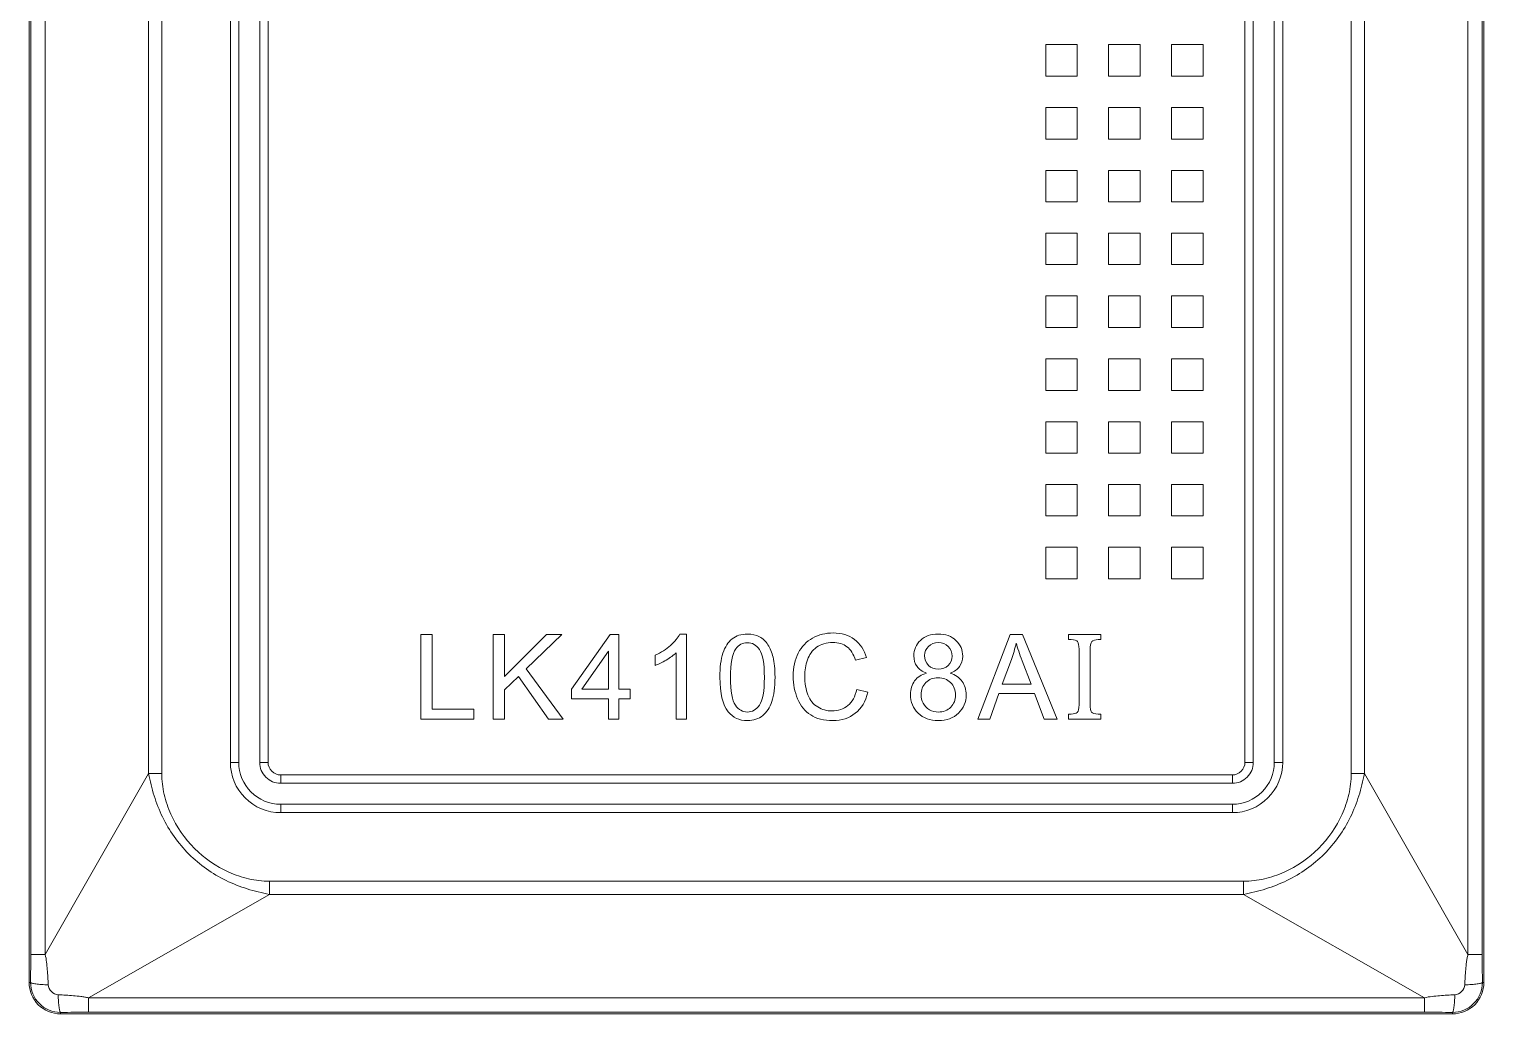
# Model space of a CAD drawing. Header units: millimetres. Extents: x 33157 to 59611, y -29750 to 1750.
# Drawn here: x 53798.62 to 53833.32, y -3680.08 to -3656.59 of the extents above; entities that cross this region are included whole.
import ezdxf

# ---------------------------------------------------------------- set-up
doc = ezdxf.new("R2010")
doc.units = ezdxf.units.MM
doc.layers.add('layer 1', color=7, linetype='Continuous', lineweight=18)

msp = doc.modelspace()

# ---------------------------------------------------------------- linework, layer by layer
at = {"layer": 'layer 1', "lineweight": 9}
for p, q in [((53798.62, -3580.831), (53798.62, -3679.331)), ((53833.32, -3580.831), (53833.32, -3679.331)), ((53798.657, -3581.495), (53798.657, -3678.667)), ((53798.999, -3581.495), (53798.999, -3678.667)), ((53832.94, -3581.495), (53832.94, -3678.667)), ((53833.282, -3581.495), (53833.282, -3678.667)), ((53801.466, -3585.811), (53801.466, -3674.35)), ((53801.782, -3585.811), (53801.782, -3674.35)), ((53830.157, -3585.811), (53830.157, -3674.35)), ((53830.474, -3585.811), (53830.474, -3674.35)), ((53803.42, -3586.081), (53803.42, -3674.081)), ((53803.62, -3586.081), (53803.62, -3674.081)), ((53804.12, -3586.081), (53804.12, -3674.081)), ((53804.32, -3586.081), (53804.32, -3674.081)), ((53827.62, -3586.081), (53827.62, -3674.081)), ((53827.82, -3586.081), (53827.82, -3674.081)), ((53828.32, -3586.081), (53828.32, -3674.081)), ((53828.52, -3586.081), (53828.52, -3674.081)), ((53801.466, -3674.35), (53801.466, -3674.35)), ((53801.782, -3674.35), (53801.782, -3674.35)), ((53803.62, -3674.081), (53803.62, -3674.081)), ((53804.32, -3674.081), (53804.32, -3674.081)), ((53804.62, -3674.381), (53804.62, -3674.381)), ((53804.62, -3674.381), (53804.62, -3674.581)), ((53827.32, -3674.381), (53827.32, -3674.381)), ((53827.32, -3674.381), (53827.32, -3674.381)), ((53827.32, -3674.381), (53827.32, -3674.581)), ((53827.32, -3674.381), (53827.32, -3674.381)), ((53827.82, -3674.081), (53827.82, -3674.081)), ((53828.52, -3674.081), (53828.52, -3674.081)), ((53830.474, -3674.35), (53830.474, -3674.35)), ((53827.32, -3674.581), (53827.32, -3674.581)), ((53804.62, -3675.081), (53804.62, -3675.081)), ((53804.62, -3675.081), (53804.62, -3675.281)), ((53827.32, -3675.081), (53827.32, -3675.081)), ((53827.32, -3675.081), (53827.32, -3675.081)), ((53827.32, -3675.081), (53827.32, -3675.281)), ((53827.32, -3675.281), (53827.32, -3675.281)), ((53804.35, -3676.918), (53804.35, -3676.918)), ((53804.35, -3676.918), (53804.35, -3677.235)), ((53827.589, -3676.918), (53827.589, -3676.918)), ((53827.589, -3676.918), (53827.589, -3676.918)), ((53827.589, -3676.918), (53827.589, -3677.235)), ((53804.35, -3677.235), (53804.35, -3677.235)), ((53827.589, -3677.235), (53827.589, -3677.235)), ((53798.999, -3678.667), (53798.999, -3678.667)), ((53833.282, -3678.667), (53833.282, -3678.667)), ((53798.656, -3679.331), (53798.656, -3679.331)), ((53833.32, -3679.331), (53833.32, -3679.331)), ((53800.034, -3679.701), (53800.034, -3679.701)), ((53800.034, -3679.701), (53800.034, -3680.043)), ((53831.905, -3679.701), (53831.905, -3679.701)), ((53831.905, -3679.701), (53831.905, -3679.701)), ((53831.905, -3679.701), (53831.905, -3680.043)), ((53799.37, -3680.044), (53799.37, -3680.044)), ((53799.37, -3680.044), (53799.37, -3680.081)), ((53831.905, -3680.043), (53831.905, -3680.043)), ((53832.57, -3680.044), (53832.57, -3680.044)), ((53832.57, -3680.044), (53832.57, -3680.081)), ((53832.57, -3680.081), (53832.57, -3680.081))]:
    msp.add_line(p, q, dxfattribs=at)
at = {"layer": 'layer 1'}
for points, knots in [([(53822.869, -3657.716), (53822.869, -3657.716), (53823.619, -3657.716), (53823.619, -3657.716), (53823.619, -3657.716), (53823.619, -3656.963), (53823.619, -3656.963), (53823.619, -3656.963), (53822.869, -3656.963), (53822.869, -3656.963), (53822.869, -3656.963), (53822.869, -3657.713), (53822.869, -3657.713), (53822.869, -3657.713), (53822.869, -3657.716), (53822.869, -3657.716)], [0, 0, 0, 0, 149951.228266, 149951.228266, 149951.228266, 299902.456533, 299902.456533, 299902.456533, 449853.684799, 449853.684799, 449853.684799, 599804.913065, 599804.913065, 599804.913065, 749756.141332, 749756.141332, 749756.141332, 749756.141332]), ([(53824.369, -3657.716), (53824.369, -3657.716), (53825.12, -3657.716), (53825.12, -3657.716), (53825.12, -3657.716), (53825.12, -3656.963), (53825.12, -3656.963), (53825.12, -3656.963), (53824.369, -3656.963), (53824.369, -3656.963), (53824.369, -3656.963), (53824.369, -3657.713), (53824.369, -3657.713), (53824.369, -3657.713), (53824.369, -3657.716), (53824.369, -3657.716)], [0, 0, 0, 0, 149955.267774, 149955.267774, 149955.267774, 299910.535549, 299910.535549, 299910.535549, 449865.803323, 449865.803323, 449865.803323, 599821.071098, 599821.071098, 599821.071098, 749776.338872, 749776.338872, 749776.338872, 749776.338872]), ([(53825.87, -3657.716), (53825.87, -3657.716), (53826.62, -3657.716), (53826.62, -3657.716), (53826.62, -3657.716), (53826.62, -3656.963), (53826.62, -3656.963), (53826.62, -3656.963), (53825.87, -3656.963), (53825.87, -3656.963), (53825.87, -3656.963), (53825.87, -3657.713), (53825.87, -3657.713), (53825.87, -3657.713), (53825.87, -3657.716), (53825.87, -3657.716)], [0, 0, 0, 0, 149959.307603, 149959.307603, 149959.307603, 299918.615206, 299918.615206, 299918.615206, 449877.922809, 449877.922809, 449877.922809, 599837.230412, 599837.230412, 599837.230412, 749796.538015, 749796.538015, 749796.538015, 749796.538015]), ([(53822.869, -3659.218), (53822.869, -3659.218), (53823.619, -3659.218), (53823.619, -3659.218), (53823.619, -3659.218), (53823.619, -3658.465), (53823.619, -3658.465), (53823.619, -3658.465), (53822.869, -3658.465), (53822.869, -3658.465), (53822.869, -3658.465), (53822.869, -3659.215), (53822.869, -3659.215), (53822.869, -3659.215), (53822.869, -3659.218), (53822.869, -3659.218)], [0, 0, 0, 0, 149953.283915, 149953.283915, 149953.283915, 299906.567829, 299906.567829, 299906.567829, 449859.851744, 449859.851744, 449859.851744, 599813.135658, 599813.135658, 599813.135658, 749766.419573, 749766.419573, 749766.419573, 749766.419573]), ([(53824.369, -3659.218), (53824.369, -3659.218), (53825.12, -3659.218), (53825.12, -3659.218), (53825.12, -3659.218), (53825.12, -3658.465), (53825.12, -3658.465), (53825.12, -3658.465), (53824.369, -3658.465), (53824.369, -3658.465), (53824.369, -3658.465), (53824.369, -3659.215), (53824.369, -3659.215), (53824.369, -3659.215), (53824.369, -3659.218), (53824.369, -3659.218)], [0, 0, 0, 0, 149957.323418, 149957.323418, 149957.323418, 299914.646836, 299914.646836, 299914.646836, 449871.970254, 449871.970254, 449871.970254, 599829.293672, 599829.293672, 599829.293672, 749786.61709, 749786.61709, 749786.61709, 749786.61709]), ([(53825.87, -3659.218), (53825.87, -3659.218), (53826.62, -3659.218), (53826.62, -3659.218), (53826.62, -3659.218), (53826.62, -3658.465), (53826.62, -3658.465), (53826.62, -3658.465), (53825.87, -3658.465), (53825.87, -3658.465), (53825.87, -3658.465), (53825.87, -3659.215), (53825.87, -3659.215), (53825.87, -3659.215), (53825.87, -3659.218), (53825.87, -3659.218)], [0, 0, 0, 0, 149961.363242, 149961.363242, 149961.363242, 299922.726483, 299922.726483, 299922.726483, 449884.089725, 449884.089725, 449884.089725, 599845.452966, 599845.452966, 599845.452966, 749806.816208, 749806.816208, 749806.816208, 749806.816208]), ([(53822.869, -3660.71), (53822.869, -3660.71), (53823.619, -3660.71), (53823.619, -3660.71), (53823.619, -3660.71), (53823.619, -3659.967), (53823.619, -3659.967), (53823.619, -3659.967), (53822.869, -3659.967), (53822.869, -3659.967), (53822.869, -3659.967), (53822.869, -3660.707), (53822.869, -3660.707), (53822.869, -3660.707), (53822.869, -3660.71), (53822.869, -3660.71)], [0, 0, 0, 0, 149955.343435, 149955.343435, 149955.343435, 299910.68687, 299910.68687, 299910.68687, 449866.030305, 449866.030305, 449866.030305, 599821.37374, 599821.37374, 599821.37374, 749776.717175, 749776.717175, 749776.717175, 749776.717175]), ([(53824.369, -3660.71), (53824.369, -3660.71), (53825.12, -3660.71), (53825.12, -3660.71), (53825.12, -3660.71), (53825.12, -3659.967), (53825.12, -3659.967), (53825.12, -3659.967), (53824.369, -3659.967), (53824.369, -3659.967), (53824.369, -3659.967), (53824.369, -3660.707), (53824.369, -3660.707), (53824.369, -3660.707), (53824.369, -3660.71), (53824.369, -3660.71)], [0, 0, 0, 0, 149959.382933, 149959.382933, 149959.382933, 299918.765867, 299918.765867, 299918.765867, 449878.1488, 449878.1488, 449878.1488, 599837.531734, 599837.531734, 599837.531734, 749796.914667, 749796.914667, 749796.914667, 749796.914667]), ([(53825.87, -3660.71), (53825.87, -3660.71), (53826.62, -3660.71), (53826.62, -3660.71), (53826.62, -3660.71), (53826.62, -3659.967), (53826.62, -3659.967), (53826.62, -3659.967), (53825.87, -3659.967), (53825.87, -3659.967), (53825.87, -3659.967), (53825.87, -3660.707), (53825.87, -3660.707), (53825.87, -3660.707), (53825.87, -3660.71), (53825.87, -3660.71)], [0, 0, 0, 0, 149963.422752, 149963.422752, 149963.422752, 299926.845505, 299926.845505, 299926.845505, 449890.268257, 449890.268257, 449890.268257, 599853.69101, 599853.69101, 599853.69101, 749817.113762, 749817.113762, 749817.113762, 749817.113762]), ([(53822.869, -3662.209), (53822.869, -3662.209), (53823.619, -3662.209), (53823.619, -3662.209), (53823.619, -3662.209), (53823.619, -3661.456), (53823.619, -3661.456), (53823.619, -3661.456), (53822.869, -3661.456), (53822.869, -3661.456), (53822.869, -3661.456), (53822.869, -3662.205), (53822.869, -3662.205), (53822.869, -3662.205), (53822.869, -3662.209), (53822.869, -3662.209)], [0, 0, 0, 0, 149957.377356, 149957.377356, 149957.377356, 299914.754712, 299914.754712, 299914.754712, 449872.132068, 449872.132068, 449872.132068, 599829.509424, 599829.509424, 599829.509424, 749786.88678, 749786.88678, 749786.88678, 749786.88678]), ([(53824.369, -3662.209), (53824.369, -3662.209), (53825.12, -3662.209), (53825.12, -3662.209), (53825.12, -3662.209), (53825.12, -3661.456), (53825.12, -3661.456), (53825.12, -3661.456), (53824.369, -3661.456), (53824.369, -3661.456), (53824.369, -3661.456), (53824.369, -3662.205), (53824.369, -3662.205), (53824.369, -3662.205), (53824.369, -3662.209), (53824.369, -3662.209)], [0, 0, 0, 0, 149961.41685, 149961.41685, 149961.41685, 299922.8337, 299922.8337, 299922.8337, 449884.250549, 449884.250549, 449884.250549, 599845.667399, 599845.667399, 599845.667399, 749807.084249, 749807.084249, 749807.084249, 749807.084249]), ([(53825.87, -3662.209), (53825.87, -3662.209), (53826.62, -3662.209), (53826.62, -3662.209), (53826.62, -3662.209), (53826.62, -3661.456), (53826.62, -3661.456), (53826.62, -3661.456), (53825.87, -3661.456), (53825.87, -3661.456), (53825.87, -3661.456), (53825.87, -3662.205), (53825.87, -3662.205), (53825.87, -3662.205), (53825.87, -3662.209), (53825.87, -3662.209)], [0, 0, 0, 0, 149965.456664, 149965.456664, 149965.456664, 299930.913328, 299930.913328, 299930.913328, 449896.369992, 449896.369992, 449896.369992, 599861.826656, 599861.826656, 599861.826656, 749827.28332, 749827.28332, 749827.28332, 749827.28332]), ([(53822.869, -3663.71), (53822.869, -3663.71), (53823.619, -3663.71), (53823.619, -3663.71), (53823.619, -3663.71), (53823.619, -3662.958), (53823.619, -3662.958), (53823.619, -3662.958), (53822.869, -3662.958), (53822.869, -3662.958), (53822.869, -3662.958), (53822.869, -3663.707), (53822.869, -3663.707), (53822.869, -3663.707), (53822.869, -3663.71), (53822.869, -3663.71)], [0, 0, 0, 0, 149959.432668, 149959.432668, 149959.432668, 299918.865337, 299918.865337, 299918.865337, 449878.298005, 449878.298005, 449878.298005, 599837.730673, 599837.730673, 599837.730673, 749797.163342, 749797.163342, 749797.163342, 749797.163342]), ([(53822.869, -3663.71), (53822.869, -3663.71), (53823.619, -3663.71), (53823.619, -3663.71), (53823.619, -3663.71), (53823.619, -3662.958), (53823.619, -3662.958), (53823.619, -3662.958), (53822.869, -3662.958), (53822.869, -3662.958), (53822.869, -3662.958), (53822.869, -3663.707), (53822.869, -3663.707), (53822.869, -3663.707), (53822.869, -3663.71), (53822.869, -3663.71)], [0, 0, 0, 0, 149959.432668, 149959.432668, 149959.432668, 299918.865337, 299918.865337, 299918.865337, 449878.298005, 449878.298005, 449878.298005, 599837.730673, 599837.730673, 599837.730673, 749797.163342, 749797.163342, 749797.163342, 749797.163342]), ([(53824.369, -3663.71), (53824.369, -3663.71), (53825.12, -3663.71), (53825.12, -3663.71), (53825.12, -3663.71), (53825.12, -3662.958), (53825.12, -3662.958), (53825.12, -3662.958), (53824.369, -3662.958), (53824.369, -3662.958), (53824.369, -3662.958), (53824.369, -3663.707), (53824.369, -3663.707), (53824.369, -3663.707), (53824.369, -3663.71), (53824.369, -3663.71)], [0, 0, 0, 0, 149963.472157, 149963.472157, 149963.472157, 299926.944314, 299926.944314, 299926.944314, 449890.416472, 449890.416472, 449890.416472, 599853.888629, 599853.888629, 599853.888629, 749817.360786, 749817.360786, 749817.360786, 749817.360786]), ([(53824.369, -3663.71), (53824.369, -3663.71), (53825.12, -3663.71), (53825.12, -3663.71), (53825.12, -3663.71), (53825.12, -3662.958), (53825.12, -3662.958), (53825.12, -3662.958), (53824.369, -3662.958), (53824.369, -3662.958), (53824.369, -3662.958), (53824.369, -3663.707), (53824.369, -3663.707), (53824.369, -3663.707), (53824.369, -3663.71), (53824.369, -3663.71)], [0, 0, 0, 0, 149963.472157, 149963.472157, 149963.472157, 299926.944314, 299926.944314, 299926.944314, 449890.416472, 449890.416472, 449890.416472, 599853.888629, 599853.888629, 599853.888629, 749817.360786, 749817.360786, 749817.360786, 749817.360786]), ([(53825.87, -3663.71), (53825.87, -3663.71), (53826.62, -3663.71), (53826.62, -3663.71), (53826.62, -3663.71), (53826.62, -3662.958), (53826.62, -3662.958), (53826.62, -3662.958), (53825.87, -3662.958), (53825.87, -3662.958), (53825.87, -3662.958), (53825.87, -3663.707), (53825.87, -3663.707), (53825.87, -3663.707), (53825.87, -3663.71), (53825.87, -3663.71)], [0, 0, 0, 0, 149967.511967, 149967.511967, 149967.511967, 299935.023933, 299935.023933, 299935.023933, 449902.5359, 449902.5359, 449902.5359, 599870.047866, 599870.047866, 599870.047866, 749837.559833, 749837.559833, 749837.559833, 749837.559833]), ([(53825.87, -3663.71), (53825.87, -3663.71), (53826.62, -3663.71), (53826.62, -3663.71), (53826.62, -3663.71), (53826.62, -3662.958), (53826.62, -3662.958), (53826.62, -3662.958), (53825.87, -3662.958), (53825.87, -3662.958), (53825.87, -3662.958), (53825.87, -3663.707), (53825.87, -3663.707), (53825.87, -3663.707), (53825.87, -3663.71), (53825.87, -3663.71)], [0, 0, 0, 0, 149967.511967, 149967.511967, 149967.511967, 299935.023933, 299935.023933, 299935.023933, 449902.5359, 449902.5359, 449902.5359, 599870.047866, 599870.047866, 599870.047866, 749837.559833, 749837.559833, 749837.559833, 749837.559833]), ([(53822.869, -3665.212), (53822.869, -3665.212), (53823.619, -3665.212), (53823.619, -3665.212), (53823.619, -3665.212), (53823.619, -3664.46), (53823.619, -3664.46), (53823.619, -3664.46), (53822.869, -3664.46), (53822.869, -3664.46), (53822.869, -3664.46), (53822.869, -3665.209), (53822.869, -3665.209), (53822.869, -3665.209), (53822.869, -3665.212), (53822.869, -3665.212)], [0, 0, 0, 0, 149961.488599, 149961.488599, 149961.488599, 299922.977197, 299922.977197, 299922.977197, 449884.465796, 449884.465796, 449884.465796, 599845.954395, 599845.954395, 599845.954395, 749807.442994, 749807.442994, 749807.442994, 749807.442994]), ([(53824.369, -3665.212), (53824.369, -3665.212), (53825.12, -3665.212), (53825.12, -3665.212), (53825.12, -3665.212), (53825.12, -3664.46), (53825.12, -3664.46), (53825.12, -3664.46), (53824.369, -3664.46), (53824.369, -3664.46), (53824.369, -3664.46), (53824.369, -3665.209), (53824.369, -3665.209), (53824.369, -3665.209), (53824.369, -3665.212), (53824.369, -3665.212)], [0, 0, 0, 0, 149965.528083, 149965.528083, 149965.528083, 299931.056166, 299931.056166, 299931.056166, 449896.584249, 449896.584249, 449896.584249, 599862.112331, 599862.112331, 599862.112331, 749827.640414, 749827.640414, 749827.640414, 749827.640414]), ([(53825.87, -3665.212), (53825.87, -3665.212), (53826.62, -3665.212), (53826.62, -3665.212), (53826.62, -3665.212), (53826.62, -3664.46), (53826.62, -3664.46), (53826.62, -3664.46), (53825.87, -3664.46), (53825.87, -3664.46), (53825.87, -3664.46), (53825.87, -3665.209), (53825.87, -3665.209), (53825.87, -3665.209), (53825.87, -3665.212), (53825.87, -3665.212)], [0, 0, 0, 0, 149969.567887, 149969.567887, 149969.567887, 299939.135775, 299939.135775, 299939.135775, 449908.703662, 449908.703662, 449908.703662, 599878.27155, 599878.27155, 599878.27155, 749847.839437, 749847.839437, 749847.839437, 749847.839437]), ([(53822.869, -3666.704), (53822.869, -3666.704), (53823.619, -3666.704), (53823.619, -3666.704), (53823.619, -3666.704), (53823.619, -3665.961), (53823.619, -3665.961), (53823.619, -3665.961), (53822.869, -3665.961), (53822.869, -3665.961), (53822.869, -3665.961), (53822.869, -3666.701), (53822.869, -3666.701), (53822.869, -3666.701), (53822.869, -3666.704), (53822.869, -3666.704)], [0, 0, 0, 0, 149963.5484, 149963.5484, 149963.5484, 299927.0968, 299927.0968, 299927.0968, 449890.6452, 449890.6452, 449890.6452, 599854.1936, 599854.1936, 599854.1936, 749817.742, 749817.742, 749817.742, 749817.742]), ([(53824.369, -3666.704), (53824.369, -3666.704), (53825.12, -3666.704), (53825.12, -3666.704), (53825.12, -3666.704), (53825.12, -3665.961), (53825.12, -3665.961), (53825.12, -3665.961), (53824.369, -3665.961), (53824.369, -3665.961), (53824.369, -3665.961), (53824.369, -3666.701), (53824.369, -3666.701), (53824.369, -3666.701), (53824.369, -3666.704), (53824.369, -3666.704)], [0, 0, 0, 0, 149967.587879, 149967.587879, 149967.587879, 299935.175759, 299935.175759, 299935.175759, 449902.763638, 449902.763638, 449902.763638, 599870.351517, 599870.351517, 599870.351517, 749837.939396, 749837.939396, 749837.939396, 749837.939396]), ([(53825.87, -3666.704), (53825.87, -3666.704), (53826.62, -3666.704), (53826.62, -3666.704), (53826.62, -3666.704), (53826.62, -3665.961), (53826.62, -3665.961), (53826.62, -3665.961), (53825.87, -3665.961), (53825.87, -3665.961), (53825.87, -3665.961), (53825.87, -3666.701), (53825.87, -3666.701), (53825.87, -3666.701), (53825.87, -3666.704), (53825.87, -3666.704)], [0, 0, 0, 0, 149971.627679, 149971.627679, 149971.627679, 299943.255358, 299943.255358, 299943.255358, 449914.883037, 449914.883037, 449914.883037, 599886.510716, 599886.510716, 599886.510716, 749858.138395, 749858.138395, 749858.138395, 749858.138395]), ([(53822.869, -3668.203), (53822.869, -3668.203), (53823.619, -3668.203), (53823.619, -3668.203), (53823.619, -3668.203), (53823.619, -3667.451), (53823.619, -3667.451), (53823.619, -3667.451), (53822.869, -3667.451), (53822.869, -3667.451), (53822.869, -3667.451), (53822.869, -3668.2), (53822.869, -3668.2), (53822.869, -3668.2), (53822.869, -3668.203), (53822.869, -3668.203)], [0, 0, 0, 0, 149965.582602, 149965.582602, 149965.582602, 299931.165204, 299931.165204, 299931.165204, 449896.747806, 449896.747806, 449896.747806, 599862.330408, 599862.330408, 599862.330408, 749827.91301, 749827.91301, 749827.91301, 749827.91301]), ([(53824.369, -3668.203), (53824.369, -3668.203), (53825.12, -3668.203), (53825.12, -3668.203), (53825.12, -3668.203), (53825.12, -3667.451), (53825.12, -3667.451), (53825.12, -3667.451), (53824.369, -3667.451), (53824.369, -3667.451), (53824.369, -3667.451), (53824.369, -3668.2), (53824.369, -3668.2), (53824.369, -3668.2), (53824.369, -3668.203), (53824.369, -3668.203)], [0, 0, 0, 0, 149969.622077, 149969.622077, 149969.622077, 299939.244153, 299939.244153, 299939.244153, 449908.86623, 449908.86623, 449908.86623, 599878.488306, 599878.488306, 599878.488306, 749848.110383, 749848.110383, 749848.110383, 749848.110383]), ([(53825.87, -3668.203), (53825.87, -3668.203), (53826.62, -3668.203), (53826.62, -3668.203), (53826.62, -3668.203), (53826.62, -3667.451), (53826.62, -3667.451), (53826.62, -3667.451), (53825.87, -3667.451), (53825.87, -3667.451), (53825.87, -3667.451), (53825.87, -3668.2), (53825.87, -3668.2), (53825.87, -3668.2), (53825.87, -3668.203), (53825.87, -3668.203)], [0, 0, 0, 0, 149973.661871, 149973.661871, 149973.661871, 299947.323743, 299947.323743, 299947.323743, 449920.985614, 449920.985614, 449920.985614, 599894.647486, 599894.647486, 599894.647486, 749868.309357, 749868.309357, 749868.309357, 749868.309357]), ([(53822.869, -3669.705), (53822.869, -3669.705), (53823.619, -3669.705), (53823.619, -3669.705), (53823.619, -3669.705), (53823.619, -3668.952), (53823.619, -3668.952), (53823.619, -3668.952), (53822.869, -3668.952), (53822.869, -3668.952), (53822.869, -3668.952), (53822.869, -3669.701), (53822.869, -3669.701), (53822.869, -3669.701), (53822.869, -3669.705), (53822.869, -3669.705)], [0, 0, 0, 0, 149967.638196, 149967.638196, 149967.638196, 299935.276392, 299935.276392, 299935.276392, 449902.914589, 449902.914589, 449902.914589, 599870.552785, 599870.552785, 599870.552785, 749838.190981, 749838.190981, 749838.190981, 749838.190981]), ([(53824.369, -3669.705), (53824.369, -3669.705), (53825.12, -3669.705), (53825.12, -3669.705), (53825.12, -3669.705), (53825.12, -3668.952), (53825.12, -3668.952), (53825.12, -3668.952), (53824.369, -3668.952), (53824.369, -3668.952), (53824.369, -3668.952), (53824.369, -3669.701), (53824.369, -3669.701), (53824.369, -3669.701), (53824.369, -3669.705), (53824.369, -3669.705)], [0, 0, 0, 0, 149971.677666, 149971.677666, 149971.677666, 299943.355332, 299943.355332, 299943.355332, 449915.032998, 449915.032998, 449915.032998, 599886.710664, 599886.710664, 599886.710664, 749858.38833, 749858.38833, 749858.38833, 749858.38833]), ([(53825.87, -3669.705), (53825.87, -3669.705), (53826.62, -3669.705), (53826.62, -3669.705), (53826.62, -3669.705), (53826.62, -3668.952), (53826.62, -3668.952), (53826.62, -3668.952), (53825.87, -3668.952), (53825.87, -3668.952), (53825.87, -3668.952), (53825.87, -3669.701), (53825.87, -3669.701), (53825.87, -3669.701), (53825.87, -3669.705), (53825.87, -3669.705)], [0, 0, 0, 0, 149975.717456, 149975.717456, 149975.717456, 299951.434912, 299951.434912, 299951.434912, 449927.152368, 449927.152368, 449927.152368, 599902.869825, 599902.869825, 599902.869825, 749878.587281, 749878.587281, 749878.587281, 749878.587281]), ([(53821.248, -3673.05), (53821.248, -3673.05), (53822.023, -3671.029), (53822.023, -3671.029), (53822.023, -3671.029), (53822.317, -3671.029), (53822.317, -3671.029), (53822.317, -3671.029), (53823.14, -3673.05), (53823.14, -3673.05), (53823.14, -3673.05), (53822.835, -3673.05), (53822.835, -3673.05), (53822.835, -3673.05), (53822.602, -3672.438), (53822.602, -3672.438), (53822.602, -3672.438), (53821.751, -3672.438), (53821.751, -3672.438), (53821.751, -3672.438), (53821.532, -3673.05), (53821.532, -3673.05), (53821.532, -3673.05), (53821.248, -3673.05), (53821.248, -3673.05)], [0, 0, 0, 0, 144428.522824, 144428.522824, 144428.522824, 288857.045647, 288857.045647, 288857.045647, 433285.568471, 433285.568471, 433285.568471, 577714.091294, 577714.091294, 577714.091294, 722142.614118, 722142.614118, 722142.614118, 866571.136941, 866571.136941, 866571.136941, 1010999.659765, 1010999.659765, 1010999.659765, 1155428.182589, 1155428.182589, 1155428.182589, 1155428.182589]), ([(53807.965, -3673.05), (53807.965, -3673.05), (53807.965, -3671.029), (53807.965, -3671.029), (53807.965, -3671.029), (53808.233, -3671.029), (53808.233, -3671.029), (53808.233, -3671.029), (53808.233, -3672.813), (53808.233, -3672.813), (53808.233, -3672.813), (53809.226, -3672.813), (53809.226, -3672.813), (53809.226, -3672.813), (53809.226, -3673.05), (53809.226, -3673.05), (53809.226, -3673.05), (53807.965, -3673.05), (53807.965, -3673.05)], [0, 0, 0, 0, 147677.578955, 147677.578955, 147677.578955, 295355.15791, 295355.15791, 295355.15791, 443032.736865, 443032.736865, 443032.736865, 590710.31582, 590710.31582, 590710.31582, 738387.894775, 738387.894775, 738387.894775, 886065.47373, 886065.47373, 886065.47373, 886065.47373]), ([(53809.691, -3673.05), (53809.691, -3673.05), (53809.691, -3671.029), (53809.691, -3671.029), (53809.691, -3671.029), (53809.959, -3671.029), (53809.959, -3671.029), (53809.959, -3671.029), (53809.959, -3672.031), (53809.959, -3672.031), (53809.959, -3672.031), (53810.963, -3671.029), (53810.963, -3671.029), (53810.963, -3671.029), (53811.325, -3671.029), (53811.325, -3671.029), (53811.325, -3671.029), (53810.478, -3671.849), (53810.478, -3671.849), (53810.478, -3671.849), (53811.362, -3673.05), (53811.362, -3673.05), (53811.362, -3673.05), (53811.009, -3673.05), (53811.009, -3673.05), (53811.009, -3673.05), (53810.29, -3672.03), (53810.29, -3672.03), (53810.29, -3672.03), (53809.959, -3672.35), (53809.959, -3672.35), (53809.959, -3672.35), (53809.959, -3673.05), (53809.959, -3673.05), (53809.959, -3673.05), (53809.691, -3673.05), (53809.691, -3673.05)], [0, 0, 0, 0, 141111.73642, 141111.73642, 141111.73642, 282223.47284, 282223.47284, 282223.47284, 423335.20926, 423335.20926, 423335.20926, 564446.94568, 564446.94568, 564446.94568, 705558.6821, 705558.6821, 705558.6821, 846670.41852, 846670.41852, 846670.41852, 987782.15494, 987782.15494, 987782.15494, 1128893.89136, 1128893.89136, 1128893.89136, 1270005.62778, 1270005.62778, 1270005.62778, 1411117.3642, 1411117.3642, 1411117.3642, 1552229.10062, 1552229.10062, 1552229.10062, 1693340.83704, 1693340.83704, 1693340.83704, 1693340.83704]), ([(53812.436, -3673.05), (53812.436, -3673.05), (53812.436, -3672.567), (53812.436, -3672.567), (53812.436, -3672.567), (53811.558, -3672.567), (53811.558, -3672.567), (53811.558, -3672.567), (53811.558, -3672.339), (53811.558, -3672.339), (53811.558, -3672.339), (53812.481, -3671.029), (53812.481, -3671.029), (53812.481, -3671.029), (53812.684, -3671.029), (53812.684, -3671.029), (53812.684, -3671.029), (53812.684, -3672.339), (53812.684, -3672.339), (53812.684, -3672.339), (53812.958, -3672.339), (53812.958, -3672.339), (53812.958, -3672.339), (53812.958, -3672.567), (53812.958, -3672.567), (53812.958, -3672.567), (53812.684, -3672.567), (53812.684, -3672.567), (53812.684, -3672.567), (53812.684, -3673.05), (53812.684, -3673.05), (53812.684, -3673.05), (53812.436, -3673.05), (53812.436, -3673.05)], [0, 0, 0, 0, 141545.989447, 141545.989447, 141545.989447, 283091.978895, 283091.978895, 283091.978895, 424637.968342, 424637.968342, 424637.968342, 566183.95779, 566183.95779, 566183.95779, 707729.947237, 707729.947237, 707729.947237, 849275.936684, 849275.936684, 849275.936684, 990821.926132, 990821.926132, 990821.926132, 1132367.915579, 1132367.915579, 1132367.915579, 1273913.905027, 1273913.905027, 1273913.905027, 1415459.894474, 1415459.894474, 1415459.894474, 1557005.883921, 1557005.883921, 1557005.883921, 1557005.883921]), ([(53814.301, -3673.05), (53814.301, -3673.05), (53814.052, -3673.05), (53814.052, -3673.05), (53814.052, -3673.05), (53814.052, -3671.469), (53814.052, -3671.469), (53813.993, -3671.526), (53813.914, -3671.583), (53813.817, -3671.64), (53813.72, -3671.697), (53813.633, -3671.74), (53813.556, -3671.768), (53813.556, -3671.768), (53813.556, -3671.528), (53813.556, -3671.528), (53813.694, -3671.463), (53813.816, -3671.384), (53813.92, -3671.291), (53814.024, -3671.198), (53814.097, -3671.108), (53814.141, -3671.021), (53814.141, -3671.021), (53814.301, -3671.021), (53814.301, -3671.021), (53814.301, -3671.021), (53814.301, -3673.05), (53814.301, -3673.05)], [0, 0, 0, 0, 143105.169539, 143105.169539, 143105.169539, 286210.339078, 286210.339078, 286210.339078, 429315.508617, 429315.508617, 429315.508617, 572420.678156, 572420.678156, 572420.678156, 715525.847695, 715525.847695, 715525.847695, 858631.017234, 858631.017234, 858631.017234, 1001736.186773, 1001736.186773, 1001736.186773, 1144841.356312, 1144841.356312, 1144841.356312, 1287946.525851, 1287946.525851, 1287946.525851, 1287946.525851]), ([(53815.096, -3672.053), (53815.096, -3671.814), (53815.12, -3671.622), (53815.169, -3671.476), (53815.218, -3671.329), (53815.291, -3671.217), (53815.388, -3671.138), (53815.485, -3671.06), (53815.607, -3671.021), (53815.753, -3671.021), (53815.861, -3671.021), (53815.956, -3671.043), (53816.039, -3671.086), (53816.121, -3671.13), (53816.188, -3671.193), (53816.241, -3671.275), (53816.294, -3671.357), (53816.335, -3671.457), (53816.365, -3671.575), (53816.396, -3671.694), (53816.411, -3671.853), (53816.411, -3672.053), (53816.411, -3672.29), (53816.386, -3672.482), (53816.338, -3672.628), (53816.289, -3672.774), (53816.217, -3672.886), (53816.12, -3672.965), (53816.023, -3673.044), (53815.901, -3673.084), (53815.753, -3673.084), (53815.559, -3673.084), (53815.406, -3673.015), (53815.295, -3672.876), (53815.162, -3672.707), (53815.096, -3672.432), (53815.096, -3672.053)], [0, 0, 0, 0, 141128.968972, 141128.968972, 141128.968972, 282257.937944, 282257.937944, 282257.937944, 423386.906916, 423386.906916, 423386.906916, 564515.875888, 564515.875888, 564515.875888, 705644.84486, 705644.84486, 705644.84486, 846773.813832, 846773.813832, 846773.813832, 987902.782804, 987902.782804, 987902.782804, 1129031.751776, 1129031.751776, 1129031.751776, 1270160.720748, 1270160.720748, 1270160.720748, 1411289.68972, 1411289.68972, 1411289.68972, 1552418.658692, 1552418.658692, 1552418.658692, 1693547.627664, 1693547.627664, 1693547.627664, 1693547.627664]), ([(53815.35, -3672.054), (53815.35, -3672.386), (53815.388, -3672.607), (53815.466, -3672.717), (53815.543, -3672.826), (53815.639, -3672.881), (53815.753, -3672.881), (53815.867, -3672.881), (53815.963, -3672.826), (53816.041, -3672.716), (53816.118, -3672.606), (53816.157, -3672.385), (53816.157, -3672.054), (53816.157, -3671.721), (53816.118, -3671.5), (53816.041, -3671.391), (53815.964, -3671.281), (53815.867, -3671.227), (53815.75, -3671.227), (53815.637, -3671.227), (53815.545, -3671.275), (53815.477, -3671.372), (53815.392, -3671.495), (53815.35, -3671.722), (53815.35, -3672.054)], [0, 0, 0, 0, 144414.418147, 144414.418147, 144414.418147, 288828.836294, 288828.836294, 288828.836294, 433243.254442, 433243.254442, 433243.254442, 577657.672589, 577657.672589, 577657.672589, 722072.090736, 722072.090736, 722072.090736, 866486.508883, 866486.508883, 866486.508883, 1010900.927031, 1010900.927031, 1010900.927031, 1155315.345178, 1155315.345178, 1155315.345178, 1155315.345178]), ([(53818.36, -3672.341), (53818.36, -3672.341), (53818.628, -3672.409), (53818.628, -3672.409), (53818.572, -3672.629), (53818.472, -3672.796), (53818.326, -3672.911), (53818.181, -3673.026), (53818.003, -3673.084), (53817.793, -3673.084), (53817.576, -3673.084), (53817.399, -3673.04), (53817.262, -3672.951), (53817.126, -3672.862), (53817.022, -3672.734), (53816.951, -3672.566), (53816.88, -3672.398), (53816.845, -3672.218), (53816.845, -3672.025), (53816.845, -3671.814), (53816.885, -3671.631), (53816.965, -3671.474), (53817.046, -3671.318), (53817.16, -3671.199), (53817.308, -3671.117), (53817.456, -3671.036), (53817.619, -3670.995), (53817.797, -3670.995), (53817.999, -3670.995), (53818.169, -3671.047), (53818.307, -3671.15), (53818.444, -3671.253), (53818.54, -3671.397), (53818.594, -3671.583), (53818.594, -3671.583), (53818.332, -3671.646), (53818.332, -3671.646), (53818.285, -3671.499), (53818.217, -3671.392), (53818.128, -3671.325), (53818.039, -3671.257), (53817.927, -3671.224), (53817.792, -3671.224), (53817.638, -3671.224), (53817.508, -3671.261), (53817.404, -3671.336), (53817.3, -3671.41), (53817.227, -3671.51), (53817.185, -3671.635), (53817.142, -3671.761), (53817.121, -3671.89), (53817.121, -3672.023), (53817.121, -3672.195), (53817.146, -3672.345), (53817.196, -3672.473), (53817.246, -3672.601), (53817.323, -3672.697), (53817.429, -3672.76), (53817.534, -3672.824), (53817.648, -3672.855), (53817.771, -3672.855), (53817.92, -3672.855), (53818.046, -3672.812), (53818.15, -3672.726), (53818.253, -3672.639), (53818.323, -3672.511), (53818.36, -3672.341)], [0, 0, 0, 0, 138144.972906, 138144.972906, 138144.972906, 276289.945813, 276289.945813, 276289.945813, 414434.918719, 414434.918719, 414434.918719, 552579.891625, 552579.891625, 552579.891625, 690724.864532, 690724.864532, 690724.864532, 828869.837438, 828869.837438, 828869.837438, 967014.810344, 967014.810344, 967014.810344, 1105159.783251, 1105159.783251, 1105159.783251, 1243304.756157, 1243304.756157, 1243304.756157, 1381449.729063, 1381449.729063, 1381449.729063, 1519594.70197, 1519594.70197, 1519594.70197, 1657739.674876, 1657739.674876, 1657739.674876, 1795884.647782, 1795884.647782, 1795884.647782, 1934029.620689, 1934029.620689, 1934029.620689, 2072174.593595, 2072174.593595, 2072174.593595, 2210319.566501, 2210319.566501, 2210319.566501, 2348464.539408, 2348464.539408, 2348464.539408, 2486609.512314, 2486609.512314, 2486609.512314, 2624754.48522, 2624754.48522, 2624754.48522, 2762899.458127, 2762899.458127, 2762899.458127, 2901044.431033, 2901044.431033, 2901044.431033, 3039189.403939, 3039189.403939, 3039189.403939, 3039189.403939]), ([(53820.027, -3671.955), (53819.924, -3671.917), (53819.847, -3671.863), (53819.798, -3671.793), (53819.748, -3671.723), (53819.723, -3671.639), (53819.723, -3671.542), (53819.723, -3671.395), (53819.776, -3671.272), (53819.881, -3671.171), (53819.987, -3671.071), (53820.127, -3671.021), (53820.303, -3671.021), (53820.479, -3671.021), (53820.621, -3671.072), (53820.728, -3671.175), (53820.835, -3671.277), (53820.889, -3671.402), (53820.889, -3671.549), (53820.889, -3671.643), (53820.864, -3671.725), (53820.815, -3671.794), (53820.767, -3671.863), (53820.692, -3671.917), (53820.592, -3671.955), (53820.716, -3671.995), (53820.809, -3672.06), (53820.874, -3672.15), (53820.938, -3672.24), (53820.971, -3672.347), (53820.971, -3672.472), (53820.971, -3672.645), (53820.91, -3672.79), (53820.788, -3672.908), (53820.665, -3673.025), (53820.505, -3673.084), (53820.306, -3673.084), (53820.107, -3673.084), (53819.947, -3673.025), (53819.824, -3672.907), (53819.703, -3672.789), (53819.641, -3672.642), (53819.641, -3672.465), (53819.641, -3672.334), (53819.675, -3672.224), (53819.742, -3672.136), (53819.808, -3672.047), (53819.903, -3671.987), (53820.027, -3671.955)], [0, 0, 0, 0, 139497.877512, 139497.877512, 139497.877512, 278995.755024, 278995.755024, 278995.755024, 418493.632536, 418493.632536, 418493.632536, 557991.510048, 557991.510048, 557991.510048, 697489.387559, 697489.387559, 697489.387559, 836987.265071, 836987.265071, 836987.265071, 976485.142583, 976485.142583, 976485.142583, 1115983.020095, 1115983.020095, 1115983.020095, 1255480.897607, 1255480.897607, 1255480.897607, 1394978.775119, 1394978.775119, 1394978.775119, 1534476.652631, 1534476.652631, 1534476.652631, 1673974.530143, 1673974.530143, 1673974.530143, 1813472.407655, 1813472.407655, 1813472.407655, 1952970.285167, 1952970.285167, 1952970.285167, 2092468.162678, 2092468.162678, 2092468.162678, 2231966.04019, 2231966.04019, 2231966.04019, 2231966.04019]), ([(53819.977, -3671.533), (53819.977, -3671.629), (53820.008, -3671.707), (53820.069, -3671.768), (53820.13, -3671.829), (53820.21, -3671.859), (53820.309, -3671.859), (53820.405, -3671.859), (53820.483, -3671.829), (53820.544, -3671.769), (53820.605, -3671.709), (53820.635, -3671.635), (53820.635, -3671.547), (53820.635, -3671.456), (53820.604, -3671.379), (53820.541, -3671.317), (53820.479, -3671.255), (53820.401, -3671.224), (53820.306, -3671.224), (53820.211, -3671.224), (53820.132, -3671.255), (53820.07, -3671.315), (53820.008, -3671.376), (53819.977, -3671.448), (53819.977, -3671.533)], [0, 0, 0, 0, 144426.323423, 144426.323423, 144426.323423, 288852.646846, 288852.646846, 288852.646846, 433278.970269, 433278.970269, 433278.970269, 577705.293692, 577705.293692, 577705.293692, 722131.617115, 722131.617115, 722131.617115, 866557.940538, 866557.940538, 866557.940538, 1010984.263961, 1010984.263961, 1010984.263961, 1155410.587384, 1155410.587384, 1155410.587384, 1155410.587384]), ([(53821.829, -3672.22), (53821.829, -3672.22), (53822.518, -3672.22), (53822.518, -3672.22), (53822.518, -3672.22), (53822.307, -3671.66), (53822.307, -3671.66), (53822.244, -3671.49), (53822.196, -3671.349), (53822.162, -3671.238), (53822.135, -3671.37), (53822.097, -3671.499), (53822.051, -3671.627), (53822.051, -3671.627), (53821.829, -3672.22), (53821.829, -3672.22)], [0, 0, 0, 0, 149968.792755, 149968.792755, 149968.792755, 299937.585509, 299937.585509, 299937.585509, 449906.378264, 449906.378264, 449906.378264, 599875.171019, 599875.171019, 599875.171019, 749843.963773, 749843.963773, 749843.963773, 749843.963773]), ([(53823.41, -3671.032), (53823.41, -3671.032), (53824.18, -3671.032), (53824.18, -3671.032), (53824.18, -3671.032), (53824.18, -3671.154), (53824.18, -3671.154), (53824.18, -3671.154), (53824.121, -3671.154), (53824.121, -3671.154), (53824.048, -3671.154), (53823.998, -3671.169), (53823.97, -3671.199), (53823.942, -3671.23), (53823.928, -3671.3), (53823.928, -3671.408), (53823.928, -3671.408), (53823.928, -3672.709), (53823.928, -3672.709), (53823.928, -3672.792), (53823.939, -3672.85), (53823.961, -3672.881), (53823.983, -3672.913), (53824.036, -3672.929), (53824.121, -3672.929), (53824.121, -3672.929), (53824.18, -3672.929), (53824.18, -3672.929), (53824.18, -3672.929), (53824.18, -3673.05), (53824.18, -3673.05), (53824.18, -3673.05), (53823.41, -3673.05), (53823.41, -3673.05), (53823.41, -3673.05), (53823.41, -3672.929), (53823.41, -3672.929), (53823.41, -3672.929), (53823.472, -3672.929), (53823.472, -3672.929), (53823.545, -3672.929), (53823.595, -3672.916), (53823.622, -3672.89), (53823.648, -3672.864), (53823.662, -3672.804), (53823.662, -3672.709), (53823.662, -3672.709), (53823.662, -3671.379), (53823.662, -3671.379), (53823.662, -3671.29), (53823.651, -3671.23), (53823.629, -3671.199), (53823.607, -3671.169), (53823.555, -3671.154), (53823.472, -3671.154), (53823.472, -3671.154), (53823.41, -3671.154), (53823.41, -3671.154), (53823.41, -3671.154), (53823.41, -3671.032), (53823.41, -3671.032)], [0, 0, 0, 0, 138520.970167, 138520.970167, 138520.970167, 277041.940334, 277041.940334, 277041.940334, 415562.910502, 415562.910502, 415562.910502, 554083.880669, 554083.880669, 554083.880669, 692604.850836, 692604.850836, 692604.850836, 831125.821003, 831125.821003, 831125.821003, 969646.79117, 969646.79117, 969646.79117, 1108167.761338, 1108167.761338, 1108167.761338, 1246688.731505, 1246688.731505, 1246688.731505, 1385209.701672, 1385209.701672, 1385209.701672, 1523730.671839, 1523730.671839, 1523730.671839, 1662251.642007, 1662251.642007, 1662251.642007, 1800772.612174, 1800772.612174, 1800772.612174, 1939293.582341, 1939293.582341, 1939293.582341, 2077814.552508, 2077814.552508, 2077814.552508, 2216335.522675, 2216335.522675, 2216335.522675, 2354856.492843, 2354856.492843, 2354856.492843, 2493377.46301, 2493377.46301, 2493377.46301, 2631898.433177, 2631898.433177, 2631898.433177, 2770419.403344, 2770419.403344, 2770419.403344, 2770419.403344]), ([(53812.436, -3672.339), (53812.436, -3672.339), (53812.436, -3671.43), (53812.436, -3671.43), (53812.436, -3671.43), (53811.802, -3672.339), (53811.802, -3672.339), (53811.802, -3672.339), (53812.436, -3672.339), (53812.436, -3672.339)], [0, 0, 0, 0, 160202.036869, 160202.036869, 160202.036869, 320404.073738, 320404.073738, 320404.073738, 480606.110607, 480606.110607, 480606.110607, 480606.110607]), ([(53819.895, -3672.467), (53819.895, -3672.538), (53819.912, -3672.606), (53819.945, -3672.673), (53819.978, -3672.739), (53820.028, -3672.79), (53820.094, -3672.826), (53820.161, -3672.862), (53820.232, -3672.881), (53820.308, -3672.881), (53820.427, -3672.881), (53820.525, -3672.843), (53820.602, -3672.766), (53820.679, -3672.69), (53820.717, -3672.593), (53820.717, -3672.476), (53820.717, -3672.356), (53820.677, -3672.257), (53820.599, -3672.179), (53820.52, -3672.101), (53820.42, -3672.062), (53820.3, -3672.062), (53820.182, -3672.062), (53820.086, -3672.101), (53820.01, -3672.178), (53819.934, -3672.255), (53819.895, -3672.352), (53819.895, -3672.467)], [0, 0, 0, 0, 143124.15332, 143124.15332, 143124.15332, 286248.306641, 286248.306641, 286248.306641, 429372.459961, 429372.459961, 429372.459961, 572496.613281, 572496.613281, 572496.613281, 715620.766602, 715620.766602, 715620.766602, 858744.919922, 858744.919922, 858744.919922, 1001869.073242, 1001869.073242, 1001869.073242, 1144993.226563, 1144993.226563, 1144993.226563, 1288117.379883, 1288117.379883, 1288117.379883, 1288117.379883])]:
    msp.add_open_spline(points, degree=3, knots=knots, dxfattribs=at)
at = {"layer": 'layer 1', "lineweight": 9}
for points in [[(53798.999, -3678.667), (53798.999, -3678.667), (53801.466, -3674.35), (53801.466, -3674.35)], [(53801.782, -3674.35), (53801.782, -3674.35), (53801.466, -3674.35), (53801.466, -3674.35)], [(53803.42, -3674.081), (53803.42, -3674.081), (53803.62, -3674.081), (53803.62, -3674.081)], [(53804.32, -3674.081), (53804.32, -3674.081), (53804.12, -3674.081), (53804.12, -3674.081)], [(53804.62, -3674.381), (53804.62, -3674.381), (53827.32, -3674.381), (53827.32, -3674.381)], [(53804.62, -3674.381), (53804.62, -3674.381), (53827.32, -3674.381), (53827.32, -3674.381)], [(53827.62, -3674.081), (53827.62, -3674.081), (53827.82, -3674.081), (53827.82, -3674.081)], [(53828.52, -3674.081), (53828.52, -3674.081), (53828.32, -3674.081), (53828.32, -3674.081)], [(53830.157, -3674.35), (53830.157, -3674.35), (53830.474, -3674.35), (53830.474, -3674.35)], [(53832.94, -3678.667), (53832.94, -3678.667), (53830.474, -3674.35), (53830.474, -3674.35)], [(53804.62, -3674.581), (53804.62, -3674.581), (53827.32, -3674.581), (53827.32, -3674.581)], [(53827.32, -3675.081), (53827.32, -3675.081), (53804.62, -3675.081), (53804.62, -3675.081)], [(53827.32, -3675.281), (53827.32, -3675.281), (53804.62, -3675.281), (53804.62, -3675.281)], [(53804.35, -3676.918), (53804.35, -3676.918), (53827.589, -3676.918), (53827.589, -3676.918)], [(53800.034, -3679.701), (53800.034, -3679.701), (53804.35, -3677.235), (53804.35, -3677.235)], [(53804.35, -3677.235), (53804.35, -3677.235), (53827.589, -3677.235), (53827.589, -3677.235)], [(53831.905, -3679.701), (53831.905, -3679.701), (53827.589, -3677.235), (53827.589, -3677.235)], [(53798.657, -3678.667), (53798.657, -3678.667), (53798.999, -3678.667), (53798.999, -3678.667)], [(53798.656, -3679.331), (53798.657, -3679.109), (53798.657, -3678.888), (53798.657, -3678.667)], [(53833.282, -3678.667), (53833.282, -3678.667), (53832.94, -3678.667), (53832.94, -3678.667)], [(53833.282, -3678.667), (53833.282, -3678.888), (53833.282, -3679.109), (53833.283, -3679.331)], [(53798.656, -3679.331), (53798.656, -3679.331), (53798.62, -3679.331), (53798.62, -3679.331)], [(53833.283, -3679.331), (53833.283, -3679.331), (53833.32, -3679.331), (53833.32, -3679.331)], [(53831.905, -3679.701), (53831.905, -3679.701), (53800.034, -3679.701), (53800.034, -3679.701)], [(53799.37, -3680.081), (53799.37, -3680.081), (53832.57, -3680.081), (53832.57, -3680.081)], [(53800.034, -3680.043), (53799.812, -3680.043), (53799.591, -3680.043), (53799.37, -3680.044)], [(53831.905, -3680.043), (53831.905, -3680.043), (53800.034, -3680.043), (53800.034, -3680.043)], [(53832.57, -3680.044), (53832.348, -3680.043), (53832.127, -3680.043), (53831.905, -3680.043)]]:
    msp.add_open_spline(points, degree=3, dxfattribs=at)
for points, knots in [([(53801.466, -3674.35), (53801.487, -3674.438), (53801.507, -3674.527), (53801.529, -3674.615), (53801.551, -3674.703), (53801.575, -3674.791), (53801.602, -3674.877), (53801.656, -3675.051), (53801.723, -3675.221), (53801.802, -3675.384), (53801.882, -3675.547), (53801.975, -3675.704), (53802.08, -3675.852), (53802.186, -3676.001), (53802.303, -3676.14), (53802.432, -3676.269), (53802.56, -3676.397), (53802.7, -3676.515), (53802.848, -3676.62), (53802.996, -3676.725), (53803.153, -3676.818), (53803.316, -3676.898), (53803.48, -3676.978), (53803.65, -3677.044), (53803.823, -3677.098), (53803.91, -3677.126), (53803.997, -3677.15), (53804.085, -3677.172), (53804.173, -3677.193), (53804.262, -3677.213), (53804.35, -3677.235)], [0, 0, 0, 0, 142413.9733, 142413.9733, 142413.9733, 284827.9466, 284827.9466, 284827.9466, 427241.9199, 427241.9199, 427241.9199, 569655.8932, 569655.8932, 569655.8932, 712069.866499, 712069.866499, 712069.866499, 854483.839799, 854483.839799, 854483.839799, 996897.813099, 996897.813099, 996897.813099, 1139311.786399, 1139311.786399, 1139311.786399, 1281725.759699, 1281725.759699, 1281725.759699, 1424139.732999, 1424139.732999, 1424139.732999, 1424139.732999]), ([(53801.782, -3674.35), (53801.782, -3674.516), (53801.804, -3674.683), (53801.842, -3674.845), (53801.88, -3675.007), (53801.934, -3675.165), (53802.002, -3675.317), (53802.137, -3675.62), (53802.33, -3675.899), (53802.566, -3676.134), (53802.802, -3676.37), (53803.081, -3676.563), (53803.383, -3676.699), (53803.535, -3676.767), (53803.693, -3676.82), (53803.856, -3676.858), (53804.018, -3676.896), (53804.184, -3676.919), (53804.35, -3676.918)], [0, 0, 0, 0, 147668.925133, 147668.925133, 147668.925133, 295337.850266, 295337.850266, 295337.850266, 443006.775398, 443006.775398, 443006.775398, 590675.700531, 590675.700531, 590675.700531, 738344.625664, 738344.625664, 738344.625664, 886013.550797, 886013.550797, 886013.550797, 886013.550797]), ([(53803.42, -3674.081), (53803.42, -3674.399), (53803.546, -3674.704), (53803.771, -3674.929), (53803.996, -3675.154), (53804.301, -3675.281), (53804.62, -3675.281)], [0, 0, 0, 0, 173944.419301, 173944.419301, 173944.419301, 347888.838602, 347888.838602, 347888.838602, 347888.838602]), ([(53803.62, -3674.081), (53803.62, -3674.346), (53803.725, -3674.6), (53803.912, -3674.788), (53804.1, -3674.975), (53804.354, -3675.081), (53804.62, -3675.081)], [0, 0, 0, 0, 173944.805799, 173944.805799, 173944.805799, 347889.611598, 347889.611598, 347889.611598, 347889.611598]), ([(53804.12, -3674.081), (53804.12, -3674.213), (53804.172, -3674.341), (53804.266, -3674.434), (53804.36, -3674.528), (53804.487, -3674.581), (53804.62, -3674.581)], [0, 0, 0, 0, 173945.772435, 173945.772435, 173945.772435, 347891.54487, 347891.54487, 347891.54487, 347891.54487]), ([(53804.32, -3674.081), (53804.32, -3674.16), (53804.351, -3674.237), (53804.407, -3674.293), (53804.464, -3674.349), (53804.54, -3674.381), (53804.62, -3674.381)], [0, 0, 0, 0, 173946.159094, 173946.159094, 173946.159094, 347892.318187, 347892.318187, 347892.318187, 347892.318187]), ([(53827.32, -3675.281), (53827.638, -3675.281), (53827.943, -3675.154), (53828.168, -3674.929), (53828.393, -3674.704), (53828.52, -3674.399), (53828.52, -3674.081)], [0, 0, 0, 0, 174020.304887, 174020.304887, 174020.304887, 348040.609774, 348040.609774, 348040.609774, 348040.609774]), ([(53827.32, -3675.081), (53827.585, -3675.081), (53827.839, -3674.975), (53828.027, -3674.788), (53828.214, -3674.6), (53828.32, -3674.346), (53828.32, -3674.081)], [0, 0, 0, 0, 174019.83446, 174019.83446, 174019.83446, 348039.668921, 348039.668921, 348039.668921, 348039.668921]), ([(53827.32, -3674.581), (53827.452, -3674.581), (53827.579, -3674.528), (53827.673, -3674.434), (53827.767, -3674.341), (53827.82, -3674.213), (53827.82, -3674.081)], [0, 0, 0, 0, 174018.658498, 174018.658498, 174018.658498, 348037.316997, 348037.316997, 348037.316997, 348037.316997]), ([(53827.32, -3674.381), (53827.399, -3674.381), (53827.475, -3674.349), (53827.532, -3674.293), (53827.588, -3674.237), (53827.62, -3674.16), (53827.62, -3674.081)], [0, 0, 0, 0, 174018.188043, 174018.188043, 174018.188043, 348036.376086, 348036.376086, 348036.376086, 348036.376086]), ([(53827.589, -3676.918), (53827.755, -3676.918), (53827.921, -3676.896), (53828.084, -3676.858), (53828.246, -3676.82), (53828.404, -3676.767), (53828.556, -3676.699), (53828.859, -3676.563), (53829.137, -3676.37), (53829.373, -3676.134), (53829.609, -3675.899), (53829.802, -3675.62), (53829.937, -3675.317), (53830.006, -3675.165), (53830.059, -3675.007), (53830.097, -3674.845), (53830.135, -3674.683), (53830.157, -3674.516), (53830.157, -3674.35)], [0, 0, 0, 0, 147739.858888, 147739.858888, 147739.858888, 295479.717776, 295479.717776, 295479.717776, 443219.576663, 443219.576663, 443219.576663, 590959.435551, 590959.435551, 590959.435551, 738699.294439, 738699.294439, 738699.294439, 886439.153327, 886439.153327, 886439.153327, 886439.153327]), ([(53827.589, -3677.235), (53827.677, -3677.213), (53827.766, -3677.193), (53827.854, -3677.172), (53827.942, -3677.15), (53828.03, -3677.126), (53828.116, -3677.098), (53828.29, -3677.044), (53828.459, -3676.978), (53828.623, -3676.898), (53828.786, -3676.818), (53828.943, -3676.725), (53829.091, -3676.62), (53829.239, -3676.515), (53829.379, -3676.397), (53829.507, -3676.269), (53829.636, -3676.14), (53829.754, -3676.001), (53829.859, -3675.852), (53829.964, -3675.704), (53830.057, -3675.547), (53830.137, -3675.384), (53830.217, -3675.221), (53830.283, -3675.051), (53830.337, -3674.877), (53830.364, -3674.791), (53830.389, -3674.703), (53830.41, -3674.615), (53830.432, -3674.527), (53830.452, -3674.438), (53830.474, -3674.35)], [0, 0, 0, 0, 142483.292931, 142483.292931, 142483.292931, 284966.585862, 284966.585862, 284966.585862, 427449.878793, 427449.878793, 427449.878793, 569933.171723, 569933.171723, 569933.171723, 712416.464654, 712416.464654, 712416.464654, 854899.757585, 854899.757585, 854899.757585, 997383.050516, 997383.050516, 997383.050516, 1139866.343447, 1139866.343447, 1139866.343447, 1282349.636378, 1282349.636378, 1282349.636378, 1424832.929308, 1424832.929308, 1424832.929308, 1424832.929308]), ([(53799.077, -3679.386), (53799.074, -3679.326), (53799.07, -3679.266), (53799.067, -3679.206), (53799.063, -3679.145), (53799.059, -3679.085), (53799.054, -3679.025), (53799.049, -3678.964), (53799.043, -3678.904), (53799.036, -3678.844), (53799.029, -3678.784), (53799.021, -3678.723), (53798.999, -3678.667)], [0, 0, 0, 0, 154234.146785, 154234.146785, 154234.146785, 308468.293569, 308468.293569, 308468.293569, 462702.440354, 462702.440354, 462702.440354, 616936.587138, 616936.587138, 616936.587138, 616936.587138]), ([(53832.94, -3678.667), (53832.929, -3678.695), (53832.922, -3678.724), (53832.917, -3678.754), (53832.911, -3678.784), (53832.907, -3678.814), (53832.903, -3678.844), (53832.895, -3678.904), (53832.89, -3678.964), (53832.885, -3679.025), (53832.88, -3679.085), (53832.876, -3679.145), (53832.873, -3679.206), (53832.869, -3679.266), (53832.865, -3679.326), (53832.862, -3679.386)], [0, 0, 0, 0, 150008.598325, 150008.598325, 150008.598325, 300017.196649, 300017.196649, 300017.196649, 450025.794974, 450025.794974, 450025.794974, 600034.393299, 600034.393299, 600034.393299, 750042.991624, 750042.991624, 750042.991624, 750042.991624]), ([(53798.62, -3679.331), (53798.62, -3679.53), (53798.699, -3679.72), (53798.839, -3679.861), (53798.98, -3680.002), (53799.171, -3680.081), (53799.37, -3680.081)], [0, 0, 0, 0, 173937.884191, 173937.884191, 173937.884191, 347875.768382, 347875.768382, 347875.768382, 347875.768382]), ([(53798.656, -3679.331), (53798.656, -3679.52), (53798.731, -3679.701), (53798.865, -3679.835), (53798.999, -3679.969), (53799.18, -3680.044), (53799.37, -3680.044)], [0, 0, 0, 0, 173937.955316, 173937.955316, 173937.955316, 347875.910631, 347875.910631, 347875.910631, 347875.910631]), ([(53798.656, -3679.331), (53798.657, -3679.335), (53798.661, -3679.338), (53798.666, -3679.341), (53798.674, -3679.345), (53798.681, -3679.348), (53798.69, -3679.35), (53798.702, -3679.354), (53798.715, -3679.356), (53798.728, -3679.359), (53798.745, -3679.362), (53798.762, -3679.365), (53798.779, -3679.367), (53798.823, -3679.373), (53798.868, -3679.377), (53798.913, -3679.38), (53798.968, -3679.383), (53799.022, -3679.385), (53799.077, -3679.386)], [0, 0, 0, 0, 147666.118978, 147666.118978, 147666.118978, 295332.237957, 295332.237957, 295332.237957, 442998.356935, 442998.356935, 442998.356935, 590664.475913, 590664.475913, 590664.475913, 738330.594892, 738330.594892, 738330.594892, 885996.71387, 885996.71387, 885996.71387, 885996.71387]), ([(53799.314, -3679.623), (53799.255, -3679.62), (53799.195, -3679.592), (53799.152, -3679.549), (53799.108, -3679.505), (53799.08, -3679.446), (53799.077, -3679.386)], [0, 0, 0, 0, 173938.863252, 173938.863252, 173938.863252, 347877.726505, 347877.726505, 347877.726505, 347877.726505]), ([(53832.57, -3680.081), (53832.768, -3680.081), (53832.959, -3680.002), (53833.1, -3679.861), (53833.241, -3679.72), (53833.32, -3679.53), (53833.32, -3679.331)], [0, 0, 0, 0, 174044.563743, 174044.563743, 174044.563743, 348089.127487, 348089.127487, 348089.127487, 348089.127487]), ([(53832.57, -3680.044), (53832.759, -3680.044), (53832.94, -3679.969), (53833.074, -3679.835), (53833.208, -3679.701), (53833.283, -3679.52), (53833.283, -3679.331)], [0, 0, 0, 0, 174044.477361, 174044.477361, 174044.477361, 348088.954722, 348088.954722, 348088.954722, 348088.954722]), ([(53832.862, -3679.386), (53832.859, -3679.446), (53832.831, -3679.505), (53832.788, -3679.549), (53832.744, -3679.592), (53832.685, -3679.62), (53832.625, -3679.623)], [0, 0, 0, 0, 174043.510425, 174043.510425, 174043.510425, 348087.020849, 348087.020849, 348087.020849, 348087.020849]), ([(53833.283, -3679.331), (53833.282, -3679.335), (53833.278, -3679.338), (53833.274, -3679.341), (53833.265, -3679.345), (53833.258, -3679.348), (53833.25, -3679.35), (53833.237, -3679.354), (53833.225, -3679.356), (53833.212, -3679.359), (53833.195, -3679.362), (53833.178, -3679.365), (53833.161, -3679.367), (53833.116, -3679.373), (53833.071, -3679.377), (53833.026, -3679.38), (53832.971, -3679.383), (53832.917, -3679.385), (53832.862, -3679.386)], [0, 0, 0, 0, 147757.345031, 147757.345031, 147757.345031, 295514.690062, 295514.690062, 295514.690062, 443272.035094, 443272.035094, 443272.035094, 591029.380125, 591029.380125, 591029.380125, 738786.725156, 738786.725156, 738786.725156, 886544.070187, 886544.070187, 886544.070187, 886544.070187]), ([(53799.37, -3680.044), (53799.365, -3680.043), (53799.362, -3680.039), (53799.36, -3680.035), (53799.355, -3680.027), (53799.353, -3680.019), (53799.35, -3680.011), (53799.347, -3679.999), (53799.344, -3679.986), (53799.341, -3679.973), (53799.338, -3679.956), (53799.336, -3679.939), (53799.333, -3679.922), (53799.328, -3679.877), (53799.324, -3679.832), (53799.321, -3679.787), (53799.317, -3679.732), (53799.315, -3679.678), (53799.314, -3679.623)], [0, 0, 0, 0, 147668.659138, 147668.659138, 147668.659138, 295337.318277, 295337.318277, 295337.318277, 443005.977415, 443005.977415, 443005.977415, 590674.636553, 590674.636553, 590674.636553, 738343.295692, 738343.295692, 738343.295692, 886011.95483, 886011.95483, 886011.95483, 886011.95483]), ([(53800.034, -3679.701), (53800.006, -3679.69), (53799.976, -3679.683), (53799.946, -3679.678), (53799.916, -3679.672), (53799.886, -3679.668), (53799.856, -3679.664), (53799.796, -3679.656), (53799.736, -3679.651), (53799.676, -3679.646), (53799.615, -3679.641), (53799.555, -3679.637), (53799.495, -3679.634), (53799.435, -3679.63), (53799.374, -3679.627), (53799.314, -3679.623)], [0, 0, 0, 0, 149920.53253, 149920.53253, 149920.53253, 299841.065059, 299841.065059, 299841.065059, 449761.597589, 449761.597589, 449761.597589, 599682.130118, 599682.130118, 599682.130118, 749602.662648, 749602.662648, 749602.662648, 749602.662648]), ([(53832.625, -3679.623), (53832.565, -3679.627), (53832.505, -3679.63), (53832.444, -3679.634), (53832.384, -3679.637), (53832.324, -3679.641), (53832.264, -3679.646), (53832.203, -3679.651), (53832.143, -3679.657), (53832.083, -3679.664), (53832.022, -3679.671), (53831.962, -3679.68), (53831.905, -3679.701)], [0, 0, 0, 0, 154326.838966, 154326.838966, 154326.838966, 308653.677933, 308653.677933, 308653.677933, 462980.516899, 462980.516899, 462980.516899, 617307.355866, 617307.355866, 617307.355866, 617307.355866]), ([(53832.57, -3680.044), (53832.574, -3680.043), (53832.577, -3680.039), (53832.579, -3680.035), (53832.584, -3680.027), (53832.587, -3680.019), (53832.589, -3680.011), (53832.592, -3679.999), (53832.595, -3679.986), (53832.598, -3679.973), (53832.601, -3679.956), (53832.604, -3679.939), (53832.606, -3679.922), (53832.612, -3679.877), (53832.616, -3679.832), (53832.618, -3679.787), (53832.622, -3679.732), (53832.624, -3679.678), (53832.625, -3679.623)], [0, 0, 0, 0, 147756.627808, 147756.627808, 147756.627808, 295513.255617, 295513.255617, 295513.255617, 443269.883425, 443269.883425, 443269.883425, 591026.511234, 591026.511234, 591026.511234, 738783.139042, 738783.139042, 738783.139042, 886539.76685, 886539.76685, 886539.76685, 886539.76685])]:
    msp.add_open_spline(points, degree=3, knots=knots, dxfattribs=at)

doc.saveas('drawing.dxf')
